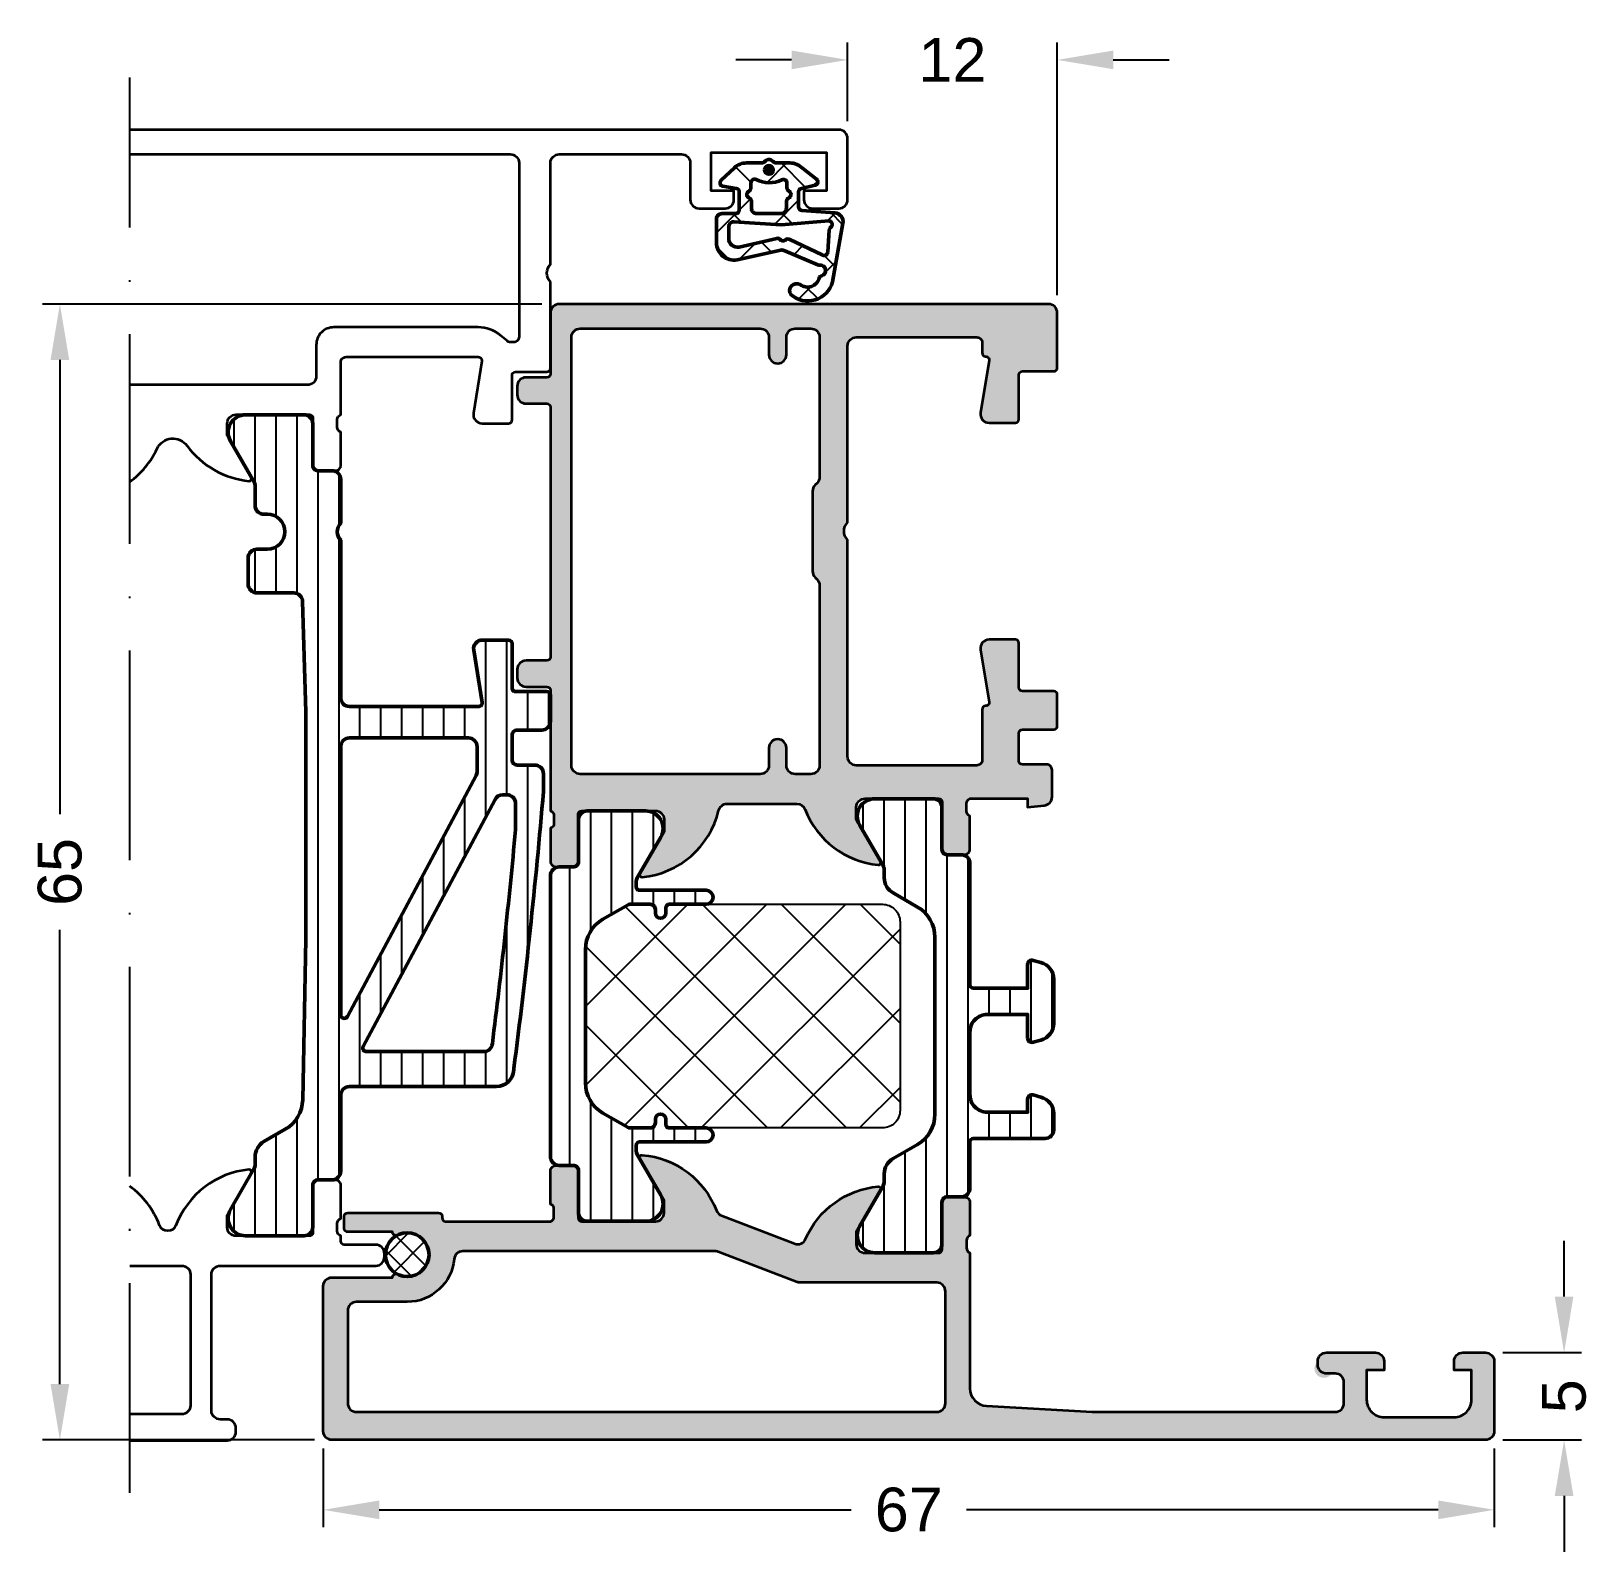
# Model space of a CAD drawing. Header units: millimetres. Extents: x 61.6 to 150.9, y 152.6 to 239.6.
import ezdxf

# ---------------------------------------------------------------- set-up
doc = ezdxf.new("R2010")
doc.units = ezdxf.units.MM
doc.header["$PDMODE"] = 1
doc.header["$PDSIZE"] = -0.001
doc.linetypes.add('ACAD_ISO10W100', pattern=[18, 12, -3, 0, -3])
for name, color, linetype, lineweight in [('S01_Bemaßung', 140, 'Continuous', 25), ('S03_AL_Kontur', 255, 'Continuous', 35), ('S04_AL_Schraffur', 253, 'Continuous', 25), ('S05_EPDM_Kontur', 31, 'Continuous', 50), ('S06_EPDM_Schraffur', 43, 'Continuous', 25), ('S07_Isolation_Kontur', 91, 'Continuous', 50), ('S08_Isolation_Schraffur', 103, 'Continuous', 25), ('S09_KS_Kontur', 254, 'Continuous', 50), ('S18_Mittellinie', 10, 'ACAD_ISO10W100', 25), ('S35_Dämmung_Kontur', 3, 'Continuous', 25), ('S36_Dämmung_Schraffur', 120, 'Continuous', 25)]:
    doc.layers.add(name, color=color, linetype=linetype, lineweight=lineweight)
doc.styles.add('Arial', font='arial.ttf')
doc.dimstyles.new('1 zu 1', dxfattribs={"dimtxt": 2.5, "dimasz": 3.2, "dimexe": 1, "dimexo": 1, "dimgap": 1.5, "dimtad": 0, "dimdec": 1, "dimrnd": 0.5, "dimdsep": 46, "dimtxsty": 'Arial', "dimcen": 0, "dimclrd": 256, "dimclre": 256, "dimclrt": 256, "dimadec": 0, "dimazin": 0, "dimtfac": 1, "dimtdec": 1, "dimtofl": 0, "dimtmove": 0, "dimatfit": 1, "dimfxl": 1, "dimtolj": 1, "dimlwd": 25, "dimlwe": 25, "dimarcsym": 0})
pattern_1 = [(90, (0, 0), (-1.2, 7e-17), [])]

# ---------------------------------------------------------------- blocks, each defined once
blk = doc.blocks.new('587320_s_gereric')
at = {"layer": 'S04_AL_Schraffur'}
h = blk.add_hatch(color=256, dxfattribs=at)
h.dxf.hatch_style = 1
h.paths.add_polyline_path([(-39.4, 11.502, -0.402182), (-40.038, 11.233), (-44.213, 12.836, -0.211795), (-44.5, 13.122, 0.287239), (-48.75, 16.3, 0.605195), (-48.881, 16.093), (-47.5, 13.7), (-47.5, 13, -0.414214), (-48, 12.5), (-52.21, 12.5, -0.414214), (-52.41, 12.7), (-52.41, 15.4, 0.414214), (-52.71, 15.7), (-53.7, 15.7, 0.414214), (-54, 15.4), (-54, 13.5, -0.317837), (-53.8, 13.217), (-53.8, 12.783, -0.317837), (-54, 12.5), (-60, 12.5, -0.414214), (-60.2, 12.7), (-60.2, 12.8, 0.414214), (-60.4, 13), (-65.6, 13, 0.414214), (-65.8, 12.8), (-65.8, 12.1, 0.414214), (-65.6, 11.9), (-63.042, 11.9, 0.555973), (-62.754, 11.721, -1.609432), (-62.754, 9.479, 0.555973), (-63.042, 9.3), (-66.5, 9.3, 0.414214), (-67, 8.8), (-67, 0.5, 0.414214), (-66.5, 0), (-0.5, 0, 0.414214), (0, 0.5), (0, 4.5, 0.414214), (-0.5, 5), (-1.8, 5, 0.414214), (-2.3, 4.5), (-2.3, 4), (-1.3, 4), (-1.3, 2.3, -0.414214), (-2.3, 1.3), (-6.3, 1.3, -0.414214), (-7.3, 2.3), (-7.3, 4), (-6.3, 4), (-6.3, 4.5, 0.414214), (-6.8, 5), (-9.6, 5, 0.414214), (-10.1, 4.5, 1.076163), (-9.339, 3.739, -0.568801), (-8.6, 3.3), (-8.6, 2.1, -0.414214), (-9.1, 1.6), (-23, 1.6), (-29.057, 1.946, -0.397592), (-30, 2.944), (-30, 10.7, -0.317837), (-30.2, 10.983), (-30.2, 11.417, -0.317837), (-30, 11.7), (-30, 13.6, 0.414214), (-30.3, 13.9), (-31.29, 13.9, 0.414214), (-31.59, 13.6), (-31.59, 10.9, -0.414214), (-31.79, 10.7), (-36, 10.7, -0.414214), (-36.5, 11.2), (-36.5, 11.9), (-35.119, 14.293, 0.607126), (-35.25, 14.499, 0.275372)])
h.paths.add_polyline_path([(-31.9, 9, -0.414214), (-31.4, 8.5), (-31.4, 2.1, -0.414214), (-31.9, 1.6), (-65.1, 1.6, -0.414214), (-65.6, 2.1), (-65.6, 7.4, -0.414214), (-65.1, 7.9), (-62.2, 7.9, 0.386974), (-59.512, 10.347, -0.386974), (-59.014, 10.8), (-44.49, 10.8), (-39.888, 9.033, 0.091887), (-39.709, 9)], flags=16)
at = {"layer": 'S03_AL_Kontur'}
for points in [[(-48.75, 16.3, -0.287239), (-44.5, 13.122, 0.211795), (-44.213, 12.836), (-40.038, 11.233, 0.402182), (-39.4, 11.502, -0.275372), (-35.25, 14.499, -0.607126), (-35.119, 14.293), (-36.5, 11.9), (-36.5, 11.2, 0.414214), (-36, 10.7), (-31.79, 10.7, 0.414214), (-31.59, 10.9), (-31.59, 13.6, -0.414214), (-31.29, 13.9), (-30.3, 13.9, -0.414214), (-30, 13.6), (-30, 11.7, 0.317837), (-30.2, 11.417), (-30.2, 10.983, 0.317837), (-30, 10.7), (-30, 2.944, 0.397592), (-29.057, 1.946), (-23, 1.6), (-9.1, 1.6, 0.414214), (-8.6, 2.1), (-8.6, 3.3, 0.414214), (-9.1, 3.8), (-9.6, 3.8, -0.414214), (-10.1, 4.3), (-10.1, 4.5, -0.414214), (-9.6, 5), (-6.8, 5, -0.414214), (-6.3, 4.5), (-6.3, 4), (-7.3, 4), (-7.3, 2.3, 0.414214), (-6.3, 1.3), (-2.3, 1.3, 0.414214), (-1.3, 2.3), (-1.3, 4), (-2.3, 4), (-2.3, 4.5, -0.414214), (-1.8, 5), (-0.5, 5, -0.414214), (0, 4.5), (0, 0.5, -0.414214), (-0.5, 0), (-66.5, 0, -0.414214), (-67, 0.5), (-67, 8.8, -0.414214), (-66.5, 9.3), (-63.042, 9.3, -0.555973), (-62.754, 9.479, 1.609432), (-62.754, 11.721, -0.555973), (-63.042, 11.9), (-65.6, 11.9, -0.414214), (-65.8, 12.1), (-65.8, 12.8, -0.414214), (-65.6, 13), (-60.4, 13, -0.414214), (-60.2, 12.8), (-60.2, 12.7, 0.414214), (-60, 12.5), (-54, 12.5, 0.317837), (-53.8, 12.783), (-53.8, 13.217, 0.317837), (-54, 13.5), (-54, 15.4, -0.414214), (-53.7, 15.7), (-52.71, 15.7, -0.414214), (-52.41, 15.4), (-52.41, 12.7, 0.414214), (-52.21, 12.5), (-48, 12.5, 0.414214), (-47.5, 13), (-47.5, 13.7), (-48.881, 16.093, -0.605195)], [(-31.4, 8.5, 0.414214), (-31.9, 9), (-39.709, 9, -0.091887), (-39.888, 9.033), (-44.404, 10.767, 0.091887), (-44.583, 10.8), (-59.014, 10.8, 0.386974), (-59.512, 10.347, -0.386974), (-62.2, 7.9), (-65.1, 7.9, 0.414214), (-65.6, 7.4), (-65.6, 2.1, 0.414214), (-65.1, 1.6), (-31.9, 1.6, 0.414214), (-31.4, 2.1)]]:
    blk.add_lwpolyline(points, format="xyb", close=True, dxfattribs=at)
blk = doc.blocks.new('587310_s')
at = {"layer": 'S04_AL_Schraffur'}
h = blk.add_hatch(color=256, dxfattribs=at)
h.dxf.hatch_style = 1
h.paths.add_polyline_path([(0, -0.5, 0.414214), (-0.5, 0), (-28.5, 0, 0.414214), (-29, -0.5), (-29, -3.65, 0.414214), (-28.8, -3.85), (-27, -3.85, -0.414214), (-26.8, -4.05), (-26.8, -6.6, 0.414214), (-26.6, -6.8), (-25.1, -6.8, 0.462761), (-24.607, -6.219), (-25.097, -3.232, -0.462761), (-24.9, -3, 0.414214), (-24.7, -2.8), (-24.7, -2.2, -0.414214), (-24.4, -1.9), (-17.5, -1.9, -0.414214), (-17, -2.4), (-17, -12.5, -0.4), (-17, -13.5), (-17, -25.9, -0.414214), (-17.5, -26.4), (-24.4, -26.4, -0.414214), (-24.7, -26.1), (-24.7, -23.2, 0.414214), (-24.9, -23, -0.462761), (-25.097, -22.768), (-24.607, -19.781, 0.462761), (-25.1, -19.2), (-26.6, -19.2, 0.414214), (-26.8, -19.4), (-26.8, -21.95, -0.414214), (-27, -22.15), (-28.8, -22.15, 0.414214), (-29, -22.35), (-29, -24.15, 0.414214), (-28.8, -24.35), (-27, -24.35, -0.414214), (-26.8, -24.55), (-26.8, -26.15, -0.414214), (-27, -26.35), (-28.4, -26.35, 0.414214), (-28.7, -26.65), (-28.7, -28.203, 0.383864), (-28.252, -28.7), (-27.3, -28.8), (-27.3, -28.3), (-24.2, -28.3, -0.517638), (-23.8, -28.583), (-23.8, -29.017, -0.317837), (-24, -29.3), (-24, -31.2, 0.414214), (-23.7, -31.5), (-22.71, -31.5, 0.414214), (-22.41, -31.2), (-22.41, -28.5, -0.414214), (-22.21, -28.3), (-18, -28.3, -0.414214), (-17.5, -28.8), (-17.5, -29.5), (-18.881, -31.893, 0.610371), (-18.748, -32.099, 0.283633), (-14.57, -28.92, -0.310198), (-14.103, -28.6), (-10.106, -28.6, -0.347182), (-9.62, -28.984, 0.319614), (-5.252, -32.799, 0.610917), (-5.119, -32.593), (-6.5, -30.2), (-6.5, -29.5, -0.414214), (-6, -29), (-1.79, -29, -0.414214), (-1.59, -29.2), (-1.59, -31.9, 0.414214), (-1.29, -32.2), (-0.3, -32.2, 0.414214), (0, -31.9), (0, -30, -0.317837), (-0.2, -29.717), (-0.2, -29.283, -0.317837), (0, -29), (0, -22.1, -0.414214), (0.2, -21.9), (1.4, -21.9, 0.57735), (1.833, -21.15, 0.57735), (1.4, -20.4), (0.2, -20.4, -0.414214), (0, -20.2), (0, -5.9, -0.414214), (0.2, -5.7), (1.4, -5.7, 0.57735), (1.833, -4.95, 0.57735), (1.4, -4.2), (0.2, -4.2, -0.414214), (0, -4)])
h.paths.add_polyline_path([(-1.2, -1.9), (-1.2, -26.4, -0.414214), (-1.7, -26.9), (-12, -26.9, -0.414214), (-12.5, -26.4), (-12.5, -25.4, 1), (-13.5, -25.4), (-13.5, -26.4, -0.414214), (-14, -26.9), (-14.9, -26.9, -0.414214), (-15.4, -26.4), (-15.4, -16.107, -0.198912), (-15.254, -15.754), (-15.146, -15.646, 0.198912), (-15, -15.293), (-15, -10.707, 0.241414), (-15.197, -10.295, -0.238295), (-15.4, -9.893), (-15.4, -1.9, -0.414214), (-14.9, -1.4), (-14, -1.4, -0.414214), (-13.5, -1.9), (-13.5, -2.9, 1), (-12.5, -2.9), (-12.5, -1.9, -0.414214), (-12, -1.4), (-1.7, -1.4, -0.414214)], flags=16)
at = {"layer": 'S03_AL_Kontur'}
for points in [[(-14.57, -28.92, -0.283633), (-18.748, -32.099, -0.610371), (-18.881, -31.893), (-17.5, -29.5), (-17.5, -28.8, 0.414214), (-18, -28.3), (-22.21, -28.3, 0.414214), (-22.41, -28.5), (-22.41, -31.2, -0.414214), (-22.71, -31.5), (-23.7, -31.5, -0.414214), (-24, -31.2), (-24, -29.3, 0.317837), (-23.8, -29.017), (-23.8, -28.583, 0.317837), (-24, -28.3), (-27.3, -28.3), (-27.3, -28.8), (-28.252, -28.7, -0.383864), (-28.7, -28.203), (-28.7, -26.65, -0.414214), (-28.4, -26.35), (-27, -26.35, 0.414214), (-26.8, -26.15), (-26.8, -24.55, 0.414214), (-27, -24.35), (-28.8, -24.35, -0.414214), (-29, -24.15), (-29, -22.35, -0.414214), (-28.8, -22.15), (-27, -22.15, 0.414214), (-26.8, -21.95), (-26.8, -19.4, -0.414214), (-26.6, -19.2), (-25.1, -19.2, -0.462761), (-24.607, -19.781), (-25.097, -22.768, 0.462761), (-24.9, -23, -0.414214), (-24.7, -23.2), (-24.7, -26.1, 0.414214), (-24.4, -26.4), (-17.5, -26.4, 0.414214), (-17, -25.9), (-17, -13.5, 0.4), (-17, -12.5), (-17, -2.4, 0.414214), (-17.5, -1.9), (-24.4, -1.9, 0.414214), (-24.7, -2.2), (-24.7, -2.8, -0.414214), (-24.9, -3, 0.462761), (-25.097, -3.232), (-24.607, -6.219, -0.462761), (-25.1, -6.8), (-26.6, -6.8, -0.414214), (-26.8, -6.6), (-26.8, -4.05, 0.414214), (-27, -3.85), (-28.8, -3.85, -0.414214), (-29, -3.65), (-29, -0.5, -0.414214), (-28.5, 0), (-0.5, 0, -0.414214), (0, -0.5), (0, -4, 0.414214), (0.2, -4.2), (1.4, -4.2, -0.414214), (1.9, -4.7), (1.9, -5.2, -0.414214), (1.4, -5.7), (0.2, -5.7, 0.414214), (0, -5.9), (0, -20.2, 0.414214), (0.2, -20.4), (1.4, -20.4, -0.414214), (1.9, -20.9), (1.9, -21.4, -0.414214), (1.4, -21.9), (0.2, -21.9, 0.414214), (0, -22.1), (0, -29, 0.317837), (-0.2, -29.283), (-0.2, -29.717, 0.317837), (0, -30), (0, -31.9, -0.414214), (-0.3, -32.2), (-1.29, -32.2, -0.414214), (-1.59, -31.9), (-1.59, -29.2, 0.414214), (-1.79, -29), (-6, -29, 0.414214), (-6.5, -29.5), (-6.5, -30.2), (-5.119, -32.593, -0.610917), (-5.252, -32.799, -0.319614), (-9.62, -28.984, 0.347182), (-10.106, -28.6), (-14.103, -28.6, 0.310198)], [(-13.5, -1.9, 0.414214), (-14, -1.4), (-14.9, -1.4, 0.414214), (-15.4, -1.9), (-15.4, -9.893, 0.198912), (-15.254, -10.246), (-15.146, -10.354, -0.198912), (-15, -10.707), (-15, -15.293, -0.198912), (-15.146, -15.646), (-15.254, -15.754, 0.198912), (-15.4, -16.107), (-15.4, -26.4, 0.414214), (-14.9, -26.9), (-14, -26.9, 0.414214), (-13.5, -26.4), (-13.5, -25.4, -1), (-12.5, -25.4), (-12.5, -26.4, 0.414214), (-12, -26.9), (-1.7, -26.9, 0.414214), (-1.2, -26.4), (-1.2, -1.9, 0.414214), (-1.7, -1.4), (-12, -1.4, 0.414214), (-12.5, -1.9), (-12.5, -2.9, -1), (-13.5, -2.9)]]:
    blk.add_lwpolyline(points, format="xyb", close=True, dxfattribs=at)
blk = doc.blocks.new('30065269_s')
at = {"layer": 'S08_Isolation_Schraffur'}
h = blk.add_hatch(dxfattribs=at)
h.set_pattern_fill('LINIE', color=256, scale=1.2, angle=90)
h.set_pattern_definition(pattern_1)
h.paths.add_polyline_path([(4.9, 8.469), (4.9, 8.915, -0.131652), (4.967, 9.165), (6.309, 11.49, 0.57735), (5.443, 12.99), (2.1, 12.99, 0.414214), (1.6, 12.49), (1.6, 10.09, -0.414214), (1.3, 9.79), (0.5, 9.79, 0.414214), (0, 9.29), (0, 2.35, -0.414214), (-0.2, 2.15), (-3.3, 2.15), (-3.3, 3.5, 0.493145), (-3.615, 3.741), (-4.059, 3.622, 0.339454), (-4.8, 2.657), (-4.8, 0.143, 0.339454), (-4.059, -0.822), (-3.615, -0.941, 0.493145), (-3.3, -0.7), (-3.3, 0.65), (-1, 0.65, -0.414214), (0, -0.35), (0, -3.95, -0.414214), (-1, -4.95), (-3.3, -4.95), (-3.3, -4.2, 0.493145), (-3.615, -3.959), (-4.059, -4.078, 0.339454), (-4.8, -5.043), (-4.8, -5.95, 0.414214), (-4.3, -6.45), (-0.2, -6.45, -0.414214), (0, -6.65), (0, -9.29, 0.414214), (0.5, -9.79), (1.3, -9.79, -0.414214), (1.6, -10.09), (1.6, -12.49, 0.414214), (2.1, -12.99), (5.443, -12.99, 0.57735), (6.309, -11.49), (4.967, -9.165, -0.131652), (4.9, -8.915), (4.9, -8.469, 0.267949), (4.4, -7.602), (3, -6.794, -0.267949), (2, -5.062), (2, 5.062, -0.267949), (3, 6.794), (4.4, 7.602, 0.267949)])
at = {"layer": 'S07_Isolation_Kontur'}
blk.add_lwpolyline([(-3.3, -0.7), (-3.3, 0.65), (-1, 0.65, -0.414214), (0, -0.35), (0, -3.95, -0.414214), (-1, -4.95), (-3.3, -4.95), (-3.3, -4.2, 0.493145), (-3.615, -3.959), (-4.059, -4.078, 0.339454), (-4.8, -5.043), (-4.8, -5.95, 0.414214), (-4.3, -6.45), (-0.2, -6.45, -0.414214), (0, -6.65), (0, -9.29, 0.414214), (0.5, -9.79), (1.3, -9.79, -0.414214), (1.6, -10.09), (1.6, -12.49, 0.414214), (2.1, -12.99), (5.443, -12.99, 0.57735), (6.309, -11.49), (4.967, -9.165, -0.131652), (4.9, -8.915), (4.9, -8.469, 0.267949), (4.4, -7.602), (3, -6.794, -0.267949), (2, -5.062), (2, 5.062, -0.267949), (3, 6.794), (4.4, 7.602, 0.267949), (4.9, 8.469), (4.9, 8.915, -0.131652), (4.967, 9.165), (6.309, 11.49, 0.57735), (5.443, 12.99), (2.1, 12.99, 0.414214), (1.6, 12.49), (1.6, 10.09, -0.414214), (1.3, 9.79), (0.5, 9.79, 0.414214), (0, 9.29), (0, 2.35, -0.414214), (-0.2, 2.15), (-3.3, 2.15), (-3.3, 3.5, 0.493145), (-3.615, 3.741), (-4.059, 3.622, 0.339454), (-4.8, 2.657), (-4.8, 0.143, 0.339454), (-4.059, -0.822), (-3.615, -0.941, 0.493145)], format="xyb", close=True, dxfattribs=at)
blk = doc.blocks.new('662021_s')
blk.add_blockref('30065269_s', (0, 13))
blk = doc.blocks.new('30065570_s')
at = {"layer": 'S08_Isolation_Schraffur'}
h = blk.add_hatch(dxfattribs=at)
h.set_pattern_fill('LINIE', color=256, scale=1.2, angle=90)
h.set_pattern_definition(pattern_1)
h.paths.add_polyline_path([(4.9, 7.665, -0.131652), (4.967, 7.915), (6.309, 10.24, 0.57735), (5.443, 11.74), (2.1, 11.74, 0.414214), (1.6, 11.24), (1.6, 8.84, -0.414214), (1.3, 8.54), (0.5, 8.54, 0.414214), (0, 8.04), (0, -8.04, 0.414214), (0.5, -8.54), (1.3, -8.54, -0.414214), (1.6, -8.84), (1.6, -11.24, 0.414214), (2.1, -11.74), (5.443, -11.74, 0.57735), (6.309, -10.24), (4.967, -7.915, -0.131652), (4.9, -7.665), (4.9, -7.4, -0.414214), (5.1, -7.2), (8.9, -7.2, 1), (8.9, -6.4), (6.8, -6.4, -0.414214), (6.6, -6.2), (6.6, -5.9, 1), (6, -5.9), (6, -6.1, -0.414214), (5.7, -6.4), (4.536, -6.4, -0.131652), (4.436, -6.373), (3, -5.544, -0.267949), (2, -3.812), (2, 3.812, -0.267949), (3, 5.544), (4.436, 6.373, -0.131652), (4.536, 6.4), (5.7, 6.4, -0.414214), (6, 6.1), (6, 5.9, 1), (6.6, 5.9), (6.6, 6.2, -0.414214), (6.8, 6.4), (8.9, 6.4, 1), (8.9, 7.2), (5.1, 7.2, -0.414214), (4.9, 7.4)])
at = {"layer": 'S07_Isolation_Kontur'}
blk.add_lwpolyline([(3, 5.544, 0.267949), (2, 3.812), (2, -3.812, 0.267949), (3, -5.544), (4.436, -6.373, 0.131652), (4.536, -6.4), (5.7, -6.4, 0.414214), (6, -6.1), (6, -5.9, -1), (6.6, -5.9), (6.6, -6.2, 0.414214), (6.8, -6.4), (8.9, -6.4, -1), (8.9, -7.2), (5.1, -7.2, 0.414214), (4.9, -7.4), (4.9, -7.665, 0.131652), (4.967, -7.915), (6.309, -10.24, -0.57735), (5.443, -11.74), (2.1, -11.74, -0.414214), (1.6, -11.24), (1.6, -8.84, 0.414214), (1.3, -8.54), (0.5, -8.54, -0.414214), (0, -8.04), (0, 8.04, -0.414214), (0.5, 8.54), (1.3, 8.54, 0.414214), (1.6, 8.84), (1.6, 11.24, -0.414214), (2.1, 11.74), (5.443, 11.74, -0.57735), (6.309, 10.24), (4.967, 7.915, 0.131652), (4.9, 7.665), (4.9, 7.4, 0.414214), (5.1, 7.2), (8.9, 7.2, -1), (8.9, 6.4), (6.8, 6.4, 0.414214), (6.6, 6.2), (6.6, 5.9, -1), (6, 5.9), (6, 6.1, 0.414214), (5.7, 6.4), (4.536, 6.4, 0.131652), (4.436, 6.373)], format="xyb", close=True, dxfattribs=at)
blk = doc.blocks.new('30065571_s')
at = {"layer": 'S36_Dämmung_Schraffur'}
h = blk.add_hatch(dxfattribs=at)
h.set_pattern_fill('NETZ', color=256, scale=3.2, angle=45)
h.set_pattern_definition([(45, (0, 0), (-2.26274, 2.26274), []), (135, (0, 0), (-2.26274, -2.26274), [])])
h.paths.add_polyline_path([(20, 5.4, 0.414214), (19, 6.4), (6.8, 6.4, 0.414214), (6.6, 6.2), (6.6, 5.9, -1), (6, 5.9), (6, 6.1, 0.414214), (5.7, 6.4), (4.536, 6.4, 0.131652), (4.436, 6.373), (3, 5.544, 0.267949), (2, 3.812), (2, -3.812, 0.267949), (3, -5.544), (4.436, -6.373, 0.131652), (4.536, -6.4), (5.7, -6.4, 0.414214), (6, -6.1), (6, -5.9, -1), (6.6, -5.9), (6.6, -6.2, 0.414214), (6.8, -6.4), (19, -6.4, 0.414214), (20, -5.4)])
at = {"layer": 'S35_Dämmung_Kontur'}
blk.add_lwpolyline([(20, -5.4, -0.414214), (19, -6.4), (6.8, -6.4, -0.414214), (6.6, -6.2), (6.6, -5.9, 1), (6, -5.9), (6, -6.1, -0.414214), (5.7, -6.4), (4.536, -6.4, -0.131652), (4.436, -6.373), (3, -5.544, -0.267949), (2, -3.812), (2, 3.812, -0.267949), (3, 5.544), (4.436, 6.373, -0.131652), (4.536, 6.4), (5.7, 6.4, -0.414214), (6, 6.1), (6, 5.9, 1), (6.6, 5.9), (6.6, 6.2, -0.414214), (6.8, 6.4), (19, 6.4, -0.414214), (20, 5.4)], format="xyb", close=True, dxfattribs=at)
blk = doc.blocks.new('662025_s')
for name in ['30065570_s', '30065571_s']:
    blk.add_blockref(name, (0, 11.75))
blk = doc.blocks.new('575830_s')
at = {"extrusion": (-6.16145e-36, -3.01824e-51, -1)}
blk.add_blockref('587310_s', (-13, 65), dxfattribs=at)
at = {"extrusion": (-1.03473e-64, 6.64322e-51, -1)}
blk.add_blockref('662021_s', (-37, 10.7), dxfattribs=at)
for name, p in [('662025_s', (13, 12.5)), ('587320_s_gereric', (67, 0))]:
    blk.add_blockref(name, p)
blk = doc.blocks.new('30065155_s')
at = {"layer": 'S08_Isolation_Schraffur'}
h = blk.add_hatch(dxfattribs=at)
h.set_pattern_fill('LINIE', color=256, scale=1.2, angle=90)
h.set_pattern_definition([(90, (-2e-14, 23.5), (-1.2, 7e-17), [])])
h.paths.add_polyline_path([(0, 30.8, -0.414214), (-0.5, 30.3), (-7.9, 30.3, -0.462761), (-8.097, 30.532), (-7.607, 33.519, 0.462761), (-8.1, 34.1), (-9.6, 34.1, 0.414214), (-9.8, 33.9), (-9.8, 31.35, -0.414214), (-10, 31.15), (-11.8, 31.15, 0.414214), (-12, 30.95), (-12, 29.45, 0.414214), (-11.5, 28.95), (-10.1, 28.95, -0.414214), (-9.8, 28.65), (-9.8, 27.25, -0.414214), (-10.1, 26.95), (-11.1, 26.95, 0.414214), (-11.6, 26.45), (-11.6, 25.43, 0.010778), (-9.872, 9.314, 0.345994), (-8.9, 8.55), (-0.5, 8.55, -0.414214), (0, 8.05), (0, 3.71, 0.414214), (0.5, 3.21), (1.3, 3.21, -0.414214), (1.6, 2.91), (1.6, 0.51, 0.414214), (2.1, 0.01), (5.443, 0.01, 0.57735), (6.309, 1.51), (4.9, 3.951), (4.9, 4.531, 0.267949), (4.4, 5.398), (3.178, 6.103, -0.26277), (2.178, 7.797), (2, 17), (2, 30), (2.186, 36.315, -0.405628), (2.686, 36.8), (4.8, 36.8, 0.414214), (5.3, 37.3), (5.3, 38.8, 0.414214), (4.8, 39.3), (4.2, 39.3, -1), (4.2, 41.3), (4.4, 41.3, 0.414214), (4.9, 41.8), (4.9, 43.049), (6.309, 45.49, 0.57735), (5.443, 46.99), (2.1, 46.99, 0.414214), (1.6, 46.49), (1.6, 44.09, -0.414214), (1.3, 43.79), (0.5, 43.79, 0.414214), (0, 43.29), (0, 40.79, -0.408248), (0, 39.81)])
h.paths.add_polyline_path([(-0.5, 28.5, -0.414214), (0, 28), (0, 12.649, -0.780583), (-0.376, 12.555), (-7.8, 26.458), (-7.8, 28, -0.414214), (-7.3, 28.5)], flags=16)
h.paths.add_polyline_path([(-8.828, 24.986), (-1.277, 10.844, -0.566349), (-1.453, 10.55), (-8.177, 10.55, -0.378239), (-8.673, 10.988, -0.008221), (-10, 23.234), (-10, 24.75, -0.414214), (-9.5, 25.25), (-9.269, 25.25, -0.276855)], flags=16)
at = {"layer": 'S07_Isolation_Kontur'}
for points in [[(-0.5, 30.3, 0.414214), (0, 30.8), (0, 39.81, 0.408248), (0, 40.79), (0, 43.29, -0.414214), (0.5, 43.79), (1.3, 43.79, 0.414214), (1.6, 44.09), (1.6, 46.49, -0.414214), (2.1, 46.99), (5.443, 46.99, -0.57735), (6.309, 45.49), (4.967, 43.165, 0.131652), (4.9, 42.915), (4.9, 41.8, -0.414214), (4.4, 41.3), (4.2, 41.3, 1), (4.2, 39.3), (4.8, 39.3, -0.414214), (5.3, 38.8), (5.3, 37.3, -0.414214), (4.8, 36.8), (2.686, 36.8, 0.405628), (2.186, 36.315), (2, 30), (2, 17.01, 0.004839), (2, 16.99), (2.178, 7.797, 0.26277), (3.178, 6.103), (4.4, 5.398, -0.267949), (4.9, 4.531), (4.9, 4.085, 0.131652), (4.967, 3.835), (6.309, 1.51, -0.57735), (5.443, 0.01), (2.1, 0.01, -0.414214), (1.6, 0.51), (1.6, 2.91, 0.414214), (1.3, 3.21), (0.5, 3.21, -0.414214), (0, 3.71), (0, 8.05, 0.414214), (-0.5, 8.55), (-8.9, 8.55, -0.399638), (-9.899, 9.5, 0.019418), (-9.906, 9.577, -0.010601), (-11.6, 25.43), (-11.6, 26.45, -0.414214), (-11.1, 26.95), (-10.1, 26.95, 0.414214), (-9.8, 27.25), (-9.8, 28.65, 0.414214), (-10.1, 28.95), (-11.5, 28.95, -0.414214), (-12, 29.45), (-12, 30.95, -0.414214), (-11.8, 31.15), (-10, 31.15, 0.414214), (-9.8, 31.35), (-9.8, 33.9, -0.414214), (-9.6, 34.1), (-8.1, 34.1, -0.462761), (-7.607, 33.519), (-8.097, 30.532, 0.462761), (-7.9, 30.3)], [(0, 28, 0.414214), (-0.5, 28.5), (-7.3, 28.5, 0.414214), (-7.8, 28), (-7.8, 26.583, 0.123227), (-7.741, 26.348), (-0.376, 12.555, 0.780583), (0, 12.649)], [(-9.5, 25.25, 0.414214), (-10, 24.75), (-10, 23.234, 0.008221), (-8.673, 10.988, 0.378239), (-8.177, 10.55), (-1.453, 10.55, 0.566349), (-1.277, 10.844), (-8.828, 24.986, 0.276855), (-9.269, 25.25)]]:
    blk.add_lwpolyline(points, format="xyb", close=True, dxfattribs=at)
blk = doc.blocks.new('662011_s')
blk.add_blockref('30065155_s', (0, 0))
blk = doc.blocks.new('245472_s')
at = {"layer": 'S06_EPDM_Schraffur'}
h = blk.add_hatch(dxfattribs=at)
h.set_pattern_fill('NETZ', color=256, scale=2, angle=45)
h.set_pattern_definition([(45, (0, 0), (-1.4142, 1.4142), []), (135, (0, 0), (-1.4142, -1.4142), [])])
h.paths.add_polyline_path([(0.079, 1.295), (-0.722, 0.682, 0.634157), (-0.646, 0.329), (0.145, 0.145, -0.348874), (0.3, -0.05), (0.3, -0.917, -0.388879), (0.117, -1.116), (-1.778, -1.262, 0.442765), (-2.232, -1.847), (-1.644, -5.206, 0.555399), (0.752, -5.928, 0.804971), (0.215, -5.364, -0.532691), (-0.878, -4.984, 0.232984), (-1.006, -4.862, -0.922839), (-0.897, -4.246, 0.124081), (-0.8, -4.231), (1.248, -3.369), (3.826, -3.945, 0.466308), (5, -2.961), (5, -1.6, 0.414214), (4.7, -1.3), (3.9, -1.3, -0.414214), (3.7, -1.1), (3.7, -0.055, -0.368281), (3.868, 0.143), (4.63, 0.265, 0.623369), (4.735, 0.609), (3.965, 1.33, 0.190392), (3.282, 1.6), (2.283, 1.6, 0.707107), (1.717, 1.6), (0.798, 1.6, 0.203452)])
h.paths.add_polyline_path([(0.815, -0.04, 0.660378), (0.865, -0.405, -0.32013), (1, -0.594), (1, -1, 0.414214), (1.3, -1.3), (2.7, -1.3, 1.124558), (3.045, -0.72, -0.433887), (3.085, -0.431), (3.185, -0.36, 0.593304), (3.149, -0.01, -0.295823), (3.031, 0.172), (3.031, 0.471, 0.563435), (2.738, 0.649, -0.241085), (1.259, 0.636, 1.193377), (0.932, 0.288, -0.415415), (0.885, 0.009)], flags=16)
h.paths.add_polyline_path([(1.302, -1.947), (3.958, -1.762, -0.455358), (4.3, -2.06), (4.3, -2.722, -0.466308), (3.713, -3.215), (1.549, -2.714, 1.20825), (1.12, -2.937, 0.579305), (0.808, -2.783), (-1.055, -3.663, -0.573655), (-1.366, -3.513), (-1.452, -2.23, 0.226235), (-1.538, -2.081, -0.737445), (-1.426, -1.716)], flags=16)
at = {"layer": 'S09_KS_Kontur'}
h = blk.add_hatch(color=256, dxfattribs=at)
h.dxf.hatch_style = 1
h.paths.add_polyline_path([(1.75, 1.2, 1), (2.25, 1.2, 1)])
at = {"layer": 'S05_EPDM_Kontur'}
for points in [[(0.145, 0.145), (-0.646, 0.329, -0.634157), (-0.722, 0.682), (0.079, 1.295, -0.203452), (0.798, 1.6), (1.6, 1.6, 0.236068), (1.76, 1.68, -0.5), (2.24, 1.68, 0.236068), (2.4, 1.6), (3.282, 1.6, -0.190392), (3.965, 1.33), (4.735, 0.609, -0.623369), (4.63, 0.265), (3.868, 0.143, 0.368281), (3.7, -0.055), (3.7, -1.1, 0.414214), (3.9, -1.3), (4.7, -1.3, -0.414214), (5, -1.6), (5, -2.961, -0.466308), (3.826, -3.945), (1.319, -3.385, 0.19438), (1.1, -3.431), (-0.8, -4.231, -0.124081), (-0.897, -4.246, 0.907151), (-1.016, -4.86, -0.247172), (-0.878, -4.984, 0.532691), (0.215, -5.364, -0.804971), (0.752, -5.928, -0.555399), (-1.644, -5.206), (-2.232, -1.847, -0.442765), (-1.778, -1.262), (0.117, -1.116, 0.388879), (0.3, -0.917), (0.3, -0.05, 0.348874)], [(3.175, -0.033), (3.116, 0.009, -0.243487), (3.031, 0.172), (3.031, 0.471, 0.563435), (2.738, 0.649, -0.241085), (1.259, 0.636, 0.557876), (0.969, 0.457), (0.969, 0.172, -0.243487), (0.885, 0.009), (0.825, -0.033, 0.537319), (0.825, -0.367), (0.915, -0.431, -0.243487), (1, -0.594), (1, -1, 0.414214), (1.3, -1.3), (2.7, -1.3, 0.414214), (3, -1), (3, -0.594, -0.243487), (3.085, -0.431), (3.175, -0.367, 0.537319)], [(-1.367, -3.508, 0.583183), (-1.055, -3.663), (0.808, -2.783, -0.356159), (1.06, -2.806, 0.446061), (1.357, -2.787, -0.276121), (1.549, -2.714), (3.713, -3.215, 0.466308), (4.3, -2.722), (4.3, -2.06, 0.414214), (4, -1.76), (1.302, -1.947), (-1.426, -1.716, 0.737445), (-1.538, -2.081, -0.233752), (-1.452, -2.236)]]:
    blk.add_lwpolyline(points, format="xyb", close=True, dxfattribs=at)
blk.add_circle((2, 1.2), 0.25, dxfattribs=at)
blk = doc.blocks.new('*D19')
at = {"layer": 'Defpoints', "color": 0, "transparency": 16777216}
for p in [(120.3, 237.985), (108.3, 233.485), (120.3, 223.514)]:
    blk.add_point(p, dxfattribs=at)
at = {"layer": 'S01_Bemaßung', "lineweight": 25, "transparency": 16777216}
for p, q in [((108.3, 234.485), (108.3, 238.985)), ((120.3, 224.514), (120.3, 238.985)), ((105.1, 237.985), (101.9, 237.985)), ((123.5, 237.985), (126.7, 237.985))]:
    blk.add_line(p, q, dxfattribs=at)
at = {"layer": 'S01_Bemaßung', "transparency": 16777216}
for points in [[(105.1, 238.518), (105.1, 237.451), (108.3, 237.985)], [(123.5, 238.518), (123.5, 237.451), (120.3, 237.985)]]:
    blk.add_solid(points, dxfattribs=at)
at = {"layer": 'S01_Bemaßung', "transparency": 16777216, "insert": (114.3, 237.985), "char_height": 2.5, "attachment_point": 5, "style": 'Arial'}
blk.add_mtext('\\A1;12', dxfattribs=at)
blk = doc.blocks.new('*D20')
at = {"layer": 'Defpoints', "color": 0, "transparency": 16777216}
for p in [(78.3, 159.514), (145.3, 159.514), (145.3, 155.014)]:
    blk.add_point(p, dxfattribs=at)
at = {"layer": 'S01_Bemaßung', "lineweight": 25, "transparency": 16777216}
for p, q in [((78.3, 158.514), (78.3, 154.014)), ((145.3, 158.514), (145.3, 154.014)), ((81.5, 155.014), (108.502, 155.014)), ((142.1, 155.014), (115.097, 155.014))]:
    blk.add_line(p, q, dxfattribs=at)
at = {"layer": 'S01_Bemaßung', "transparency": 16777216}
for points in [[(81.5, 155.547), (81.5, 154.48), (78.3, 155.014)], [(142.1, 155.547), (142.1, 154.48), (145.3, 155.014)]]:
    blk.add_solid(points, dxfattribs=at)
at = {"layer": 'S01_Bemaßung', "transparency": 16777216, "insert": (111.8, 155.014), "char_height": 2.5, "attachment_point": 5, "style": 'Arial'}
blk.add_mtext('\\A1;67', dxfattribs=at)
blk = doc.blocks.new('*D21')
at = {"layer": 'Defpoints', "color": 0, "transparency": 16777216}
for p in [(144.8, 164.014), (144.8, 159.014), (149.3, 159.014)]:
    blk.add_point(p, dxfattribs=at)
at = {"layer": 'S01_Bemaßung', "lineweight": 25, "transparency": 16777216}
for p, q in [((149.3, 167.214), (149.3, 170.414)), ((145.8, 164.014), (150.3, 164.014)), ((145.8, 159.014), (150.3, 159.014)), ((149.3, 155.814), (149.3, 152.614))]:
    blk.add_line(p, q, dxfattribs=at)
at = {"layer": 'S01_Bemaßung', "transparency": 16777216}
for points in [[(148.766, 167.214), (149.833, 167.214), (149.3, 164.014)], [(148.766, 155.814), (149.833, 155.814), (149.3, 159.014)]]:
    blk.add_solid(points, dxfattribs=at)
at = {"layer": 'S01_Bemaßung', "transparency": 16777216, "insert": (149.3, 161.514), "char_height": 2.5, "attachment_point": 5, "rotation": 90, "style": 'Arial'}
blk.add_mtext('\\A1;5', dxfattribs=at)
blk = doc.blocks.new('244511_s')
at = {"layer": 'S06_EPDM_Schraffur'}
h = blk.add_hatch(dxfattribs=at)
h.set_pattern_fill('NETZ', color=256, angle=45)
h.set_pattern_definition([(45, (0, 0), (-0.7071, 0.7071), []), (135, (0, 0), (-0.7071, -0.7071), [])])
h.paths.add_polyline_path([(-1.25, 0, 1), (1.25, 0, 1)])
at = {"layer": 'S05_EPDM_Kontur'}
blk.add_circle((0, 0), 1.25, dxfattribs=at)
blk = doc.blocks.new('*D22')
at = {"layer": 'Defpoints', "color": 0, "transparency": 16777216}
for p in [(91.8, 224.014), (63.228, 159.014), (78.8, 159.014)]:
    blk.add_point(p, dxfattribs=at)
at = {"layer": 'S01_Bemaßung', "lineweight": 25, "transparency": 16777216}
for p, q in [((90.8, 224.014), (62.228, 224.014)), ((63.228, 220.814), (63.228, 194.821)), ((63.228, 162.214), (63.228, 188.207)), ((77.8, 159.014), (62.228, 159.014))]:
    blk.add_line(p, q, dxfattribs=at)
at = {"layer": 'S01_Bemaßung', "transparency": 16777216}
for points in [[(62.695, 220.814), (63.762, 220.814), (63.228, 224.014)], [(62.695, 162.214), (63.762, 162.214), (63.228, 159.014)]]:
    blk.add_solid(points, dxfattribs=at)
at = {"layer": 'S01_Bemaßung', "transparency": 16777216, "insert": (63.228, 191.514), "char_height": 2.5, "attachment_point": 5, "rotation": 90, "style": 'Arial'}
blk.add_mtext('\\A1;65', dxfattribs=at)

msp = doc.modelspace()

# ---------------------------------------------------------------- linework, layer by layer
at = {"layer": 'S03_AL_Kontur'}
for points in [[(67.228, 213.837, 0.125094), (68.79, 215.742, -0.569965), (70.503, 215.909, 0.21339), (74.048, 213.885, 0.610538), (74.181, 214.092), (72.8, 216.485), (72.8, 217.185, -0.414214), (73.3, 217.685), (77.51, 217.685, -0.414214), (77.71, 217.485), (77.71, 214.785, 0.414214), (78.01, 214.485), (79, 214.485, 0.414214), (79.3, 214.785), (79.3, 216.685, -0.317837), (79.1, 216.968), (79.1, 217.402, -0.317837), (79.3, 217.685), (79.3, 220.685, -0.414214), (79.6, 220.985), (87.167, 220.985, -0.461006), (87.365, 220.753), (86.891, 217.763, 0.461006), (87.385, 217.185), (88.9, 217.185, 0.414214), (89.1, 217.385), (89.1, 219.935, -0.414214), (89.3, 220.135), (91.1, 220.135, 0.414214), (91.3, 220.335), (91.3, 225.285, -0.4), (91.3, 226.285), (91.3, 232.085, -0.414214), (91.8, 232.585), (98.8, 232.585, -0.414214), (99.3, 232.085), (99.3, 229.985, 0.414214), (99.8, 229.485), (101.3, 229.485, 0.414214), (101.8, 229.985), (101.8, 230.485), (100.5, 230.485), (100.5, 232.685), (107.1, 232.685), (107.1, 230.485), (105.8, 230.485), (105.8, 229.985, 0.414214), (106.3, 229.485), (107.8, 229.485, 0.414214), (108.3, 229.985), (108.3, 233.485, 0.414214), (107.8, 233.985), (67.228, 233.985)], [(67.228, 232.585), (89, 232.585, -0.414214), (89.5, 232.085), (89.5, 222.135, -0.414214), (89.2, 221.835), (89.009, 221.835, -0.176327), (88.816, 221.905), (88.444, 222.217, 0.176327), (87.159, 222.685), (78.9, 222.685, 0.414214), (77.9, 221.685), (77.9, 219.885, -0.414214), (77.4, 219.385), (67.228, 219.385)], [(67.228, 158.985), (72.8, 158.985, 0.414214), (73.3, 159.485), (73.3, 159.685, 0.414214), (72.8, 160.185), (72.4, 160.185, -0.414214), (71.9, 160.685), (71.9, 168.485, -0.414214), (72.4, 168.985), (81.3, 168.985, 0.414214), (81.8, 169.485), (81.8, 169.685, 0.414214), (81.3, 170.185), (79.5, 170.185, -0.414214), (79.3, 170.385), (79.3, 170.685, -0.317837), (79.1, 170.968), (79.1, 171.402, -0.317837), (79.3, 171.685), (79.3, 173.585, 0.414214), (79, 173.885), (78.01, 173.885, 0.414214), (77.71, 173.585), (77.71, 170.885, -0.414214), (77.51, 170.685), (73.3, 170.685, -0.414214), (72.8, 171.185), (72.8, 171.885), (74.181, 174.278, 0.610538), (74.048, 174.484, 0.284293), (69.867, 171.292, -0.688604), (68.932, 171.292, 0.143669), (67.228, 173.533, 0.143669)], [(67.228, 168.985), (70.2, 168.985, -0.414214), (70.7, 168.485), (70.7, 160.985, -0.414214), (70.2, 160.485), (67.228, 160.485)]]:
    msp.add_lwpolyline(points, format="xyb", dxfattribs=at)
at = {"layer": 'S18_Mittellinie'}
msp.add_line((67.228, 155.985), (67.228, 236.985), dxfattribs=at)

# ---------------------------------------------------------------- block references
for name, p in [('575830_s', (78.3, 159.014)), ('244511_s', (83.1, 169.614))]:
    msp.add_blockref(name, p)
at = {"xscale": -1}
msp.add_blockref('662011_s', (79.3, 170.685), dxfattribs=at)
at = {"layer": 'S03_AL_Kontur', "xscale": -1}
msp.add_blockref('245472_s', (105.8, 230.487), dxfattribs=at)

# ---------------------------------------------------------------- dimensions: what is measured, and where the dimension line sits
at = {"layer": 'S01_Bemaßung'}
for base, p1, p2, picture, middle in [((120.3, 237.985), (108.3, 233.485), (120.3, 223.514), '*D19', (114.3, 237.985)), ((145.3, 155.014), (78.3, 159.514), (145.3, 159.514), '*D20', (111.8, 155.014))]:
    dim = msp.add_linear_dim(base=base, p1=p1, p2=p2, dimstyle='1 zu 1', dxfattribs=at)
    dim.commit()
    dim.dimension.update_dxf_attribs({"geometry": picture, "text_midpoint": middle})
dim = msp.add_linear_dim(base=(63.228, 159.014), p1=(91.8, 224.014), p2=(78.8, 159.014), angle=90, dimstyle='1 zu 1', dxfattribs=at)
dim.commit()
dim.dimension.update_dxf_attribs({"geometry": '*D22', "text_midpoint": (63.228, 191.514)})
dim = msp.add_linear_dim(base=(149.3, 159.014), p1=(144.8, 164.014), p2=(144.8, 159.014), angle=90, dimstyle='1 zu 1', dxfattribs=at)
dim.commit()
dim.dimension.update_dxf_attribs({"geometry": '*D21', "text_midpoint": (149.3, 161.514), "dimtype": 160})

doc.saveas('drawing.dxf')
